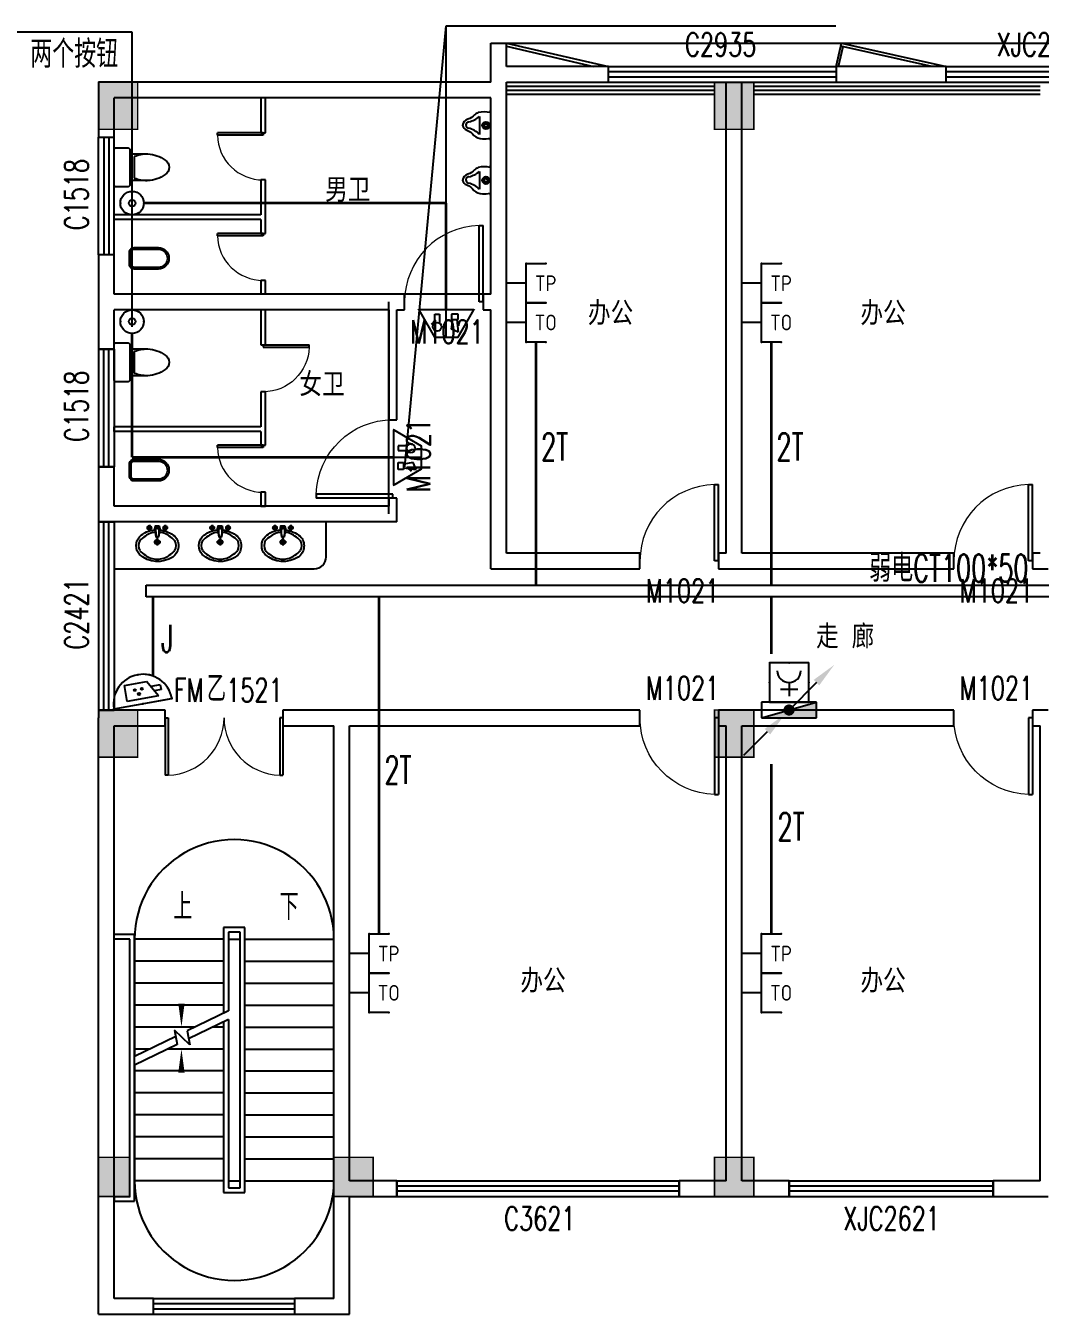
# Model space of a CAD drawing. Extents: x -6243262 to 3079315, y -2914302 to 172723.
# Drawn here: x -5722108 to -5709182, y -785243 to -768822 of the extents above; entities that cross this region are included whole.
import ezdxf
from ezdxf.enums import TextEntityAlignment as Align

# ---------------------------------------------------------------- set-up
doc = ezdxf.new("R2010")
doc.units = 0
doc.header["$LTSCALE"] = 1000
for name, color, linetype in [('0-柱2', 6, 'Continuous'), ('0-柱网', 2, 'Continuous'), ('0-铝板', 32, 'Continuous'), ('CABLETRAY', 4, 'Continuous'), ('DIM-消防', 3, 'Continuous'), ('DOOR_FIRE_TEXT', 7, 'Continuous'), ('EQUIP-安防', 3, 'Continuous'), ('EQUIP-消防', 3, 'Continuous'), ('EQUIP-通讯', 3, 'Continuous'), ('EQUIP_消火栓', 7, 'Continuous'), ('LWIRE', 4, 'Continuous'), ('TEL_TEXT', 7, 'Continuous'), ('WINDOW', 4, 'Continuous'), ('WINDOW_TEXT', 7, 'Continuous'), ('WIRE-通讯', 4, 'Continuous'), ('洁具', 253, 'Continuous')]:
    doc.layers.add(name, color=color, linetype=linetype)
doc.styles.add('-宋体', font='', dxfattribs={"width": 0.8})
doc.styles.add('_TCH_DIM', font='SIMPLEX', dxfattribs={"bigfont": 'GBCBIG'})
doc.styles.add('_TCH_WINDOW', font='SIMPLEX', dxfattribs={"height": 3.5, "bigfont": 'GBCBIG'})
doc.styles.add('_TEL_ATTDEF', font='gbenor', dxfattribs={"bigfont": 'gbcbig'})
doc.styles.add('_TEL_DIM', font='SIMPLEX', dxfattribs={"width": 0.8, "height": 3.5, "bigfont": 'HZTXT'})
doc.styles.get("Standard").update_dxf_attribs({"font": 'gbenor.shx', "bigfont": 'gbcbig.shx'})
doc.styles.get('-宋体').set_extended_font_data('SimSun')

# ---------------------------------------------------------------- blocks, each defined once
blk = doc.blocks.new('1#柱网')
at = {"layer": '0-柱网'}
for points in [[(494005, 93967), (494005, 93367), (494505, 93367), (494505, 93967)], [(501855, 93967), (501855, 93367), (502355, 93367), (502355, 93967)], [(494005, 85967), (494005, 85367), (494505, 85367), (494505, 85967)], [(501855, 85967), (501855, 85367), (502355, 85367), (502355, 85967)], [(494005, 80267), (494005, 79767), (494405, 79767), (494405, 80267)], [(497005, 80267), (497005, 79767), (497505, 79767), (497505, 80267)], [(501855, 80267), (501855, 79767), (502355, 79767), (502355, 80267)]]:
    blk.add_hatch(color=0, dxfattribs=at).paths.add_polyline_path(points)
at = {"layer": '0-柱网', "color": 0, "const_width": 20}
for points in [[(494005, 93967), (494005, 93367), (494505, 93367), (494505, 93967), (494005, 93967)], [(501855, 93967), (501855, 93367), (502355, 93367), (502355, 93967), (501855, 93967)], [(494005, 85967), (494005, 85367), (494505, 85367), (494505, 85967), (494005, 85967)], [(501855, 85967), (501855, 85367), (502355, 85367), (502355, 85967), (501855, 85967)], [(494005, 80267), (494005, 79767), (494405, 79767), (494405, 80267), (494005, 80267)], [(497005, 80267), (497005, 79767), (497505, 79767), (497505, 80267), (497005, 80267)], [(501855, 80267), (501855, 79767), (502355, 79767), (502355, 80267), (501855, 80267)]]:
    blk.add_lwpolyline(points, dxfattribs=at)
blk = doc.blocks.new('A$C22252488')
at = {"layer": '0-铝板', "color": 0}
blk.add_lwpolyline([(1218, 0), (60, 261), (69, 300), (1400, 0)], dxfattribs=at)
at = {"layer": 'WINDOW', "color": 0}
for points in [[(0, 0), (60, 261)], [(31, 0), (90, 254)]]:
    blk.add_lwpolyline(points, dxfattribs=at)
blk = doc.blocks.new('$WINLIB2D$00000001')
at = {"color": 0}
for points in [[(-0.5, 0.5), (-0.5, -0.5)], [(-0.5, 0.5), (0.5, 0.5)], [(0.5, -0.5), (0.5, 0.5)], [(0.5, 0.1667), (-0.5, 0.1667)], [(0.5, -0.1667), (-0.5, -0.1667)], [(-0.5, -0.5), (0.5, -0.5)]]:
    blk.add_lwpolyline(points, dxfattribs=at)
blk = doc.blocks.new('$DorLib2D$00000001')
at = {"color": 0}
for p, q in [((0.45, 0.975), (0.5, 0.975)), ((0.45, 0), (0.45, 0.975)), ((0.5, 0), (0.5, 0.975)), ((0.5, 0), (0.45, 0))]:
    blk.add_line(p, q, dxfattribs=at)
at = {"color": 0, "lineweight": 13}
blk.add_arc((0.475, 0), 0.975, 91.4693, 180, dxfattribs=at)
blk = doc.blocks.new('$DorLib2D$00000002')
at = {"color": 0}
for p, q in [((-0.5, 0), (-0.5, 0.4875)), ((-0.475, 0.4875), (-0.5, 0.4875)), ((-0.475, 0), (-0.475, 0.4875)), ((0.475, 0), (0.475, 0.4875)), ((0.475, 0.4875), (0.5, 0.4875)), ((0.5, 0), (0.5, 0.4875)), ((-0.5, 0), (-0.475, 0)), ((0.5, 0), (0.475, 0))]:
    blk.add_line(p, q, dxfattribs=at)
at = {"color": 0, "lineweight": 13}
for centre, start, end in [((-0.4875, 0), 0, 88.53072), ((0.4875, 0), 91.46928, 180)]:
    blk.add_arc(centre, 0.4875, start, end, dxfattribs=at)
blk = doc.blocks.new('$plan$00003671')
at = {"layer": '洁具', "color": 0}
for p, q in [((-101, 10), (-101, -63)), ((-25, 0), (-32, -39)), ((-25, 0), (25, 0)), ((-25, 0), (-17, -148)), ((25, 0), (17, -148)), ((25, 0), (32, -39)), ((101, 10), (101, -63)), ((-64, -27), (-138, -27)), ((-32, -39), (-17, -148)), ((-24, -20), (24, -20)), ((-17, -138), (17, -138)), ((-17, -148), (17, -148)), ((0, -164), (0, -254)), ((32, -39), (17, -148)), ((138, -27), (64, -27)), ((45, -209), (-45, -209))]:
    blk.add_line(p, q, dxfattribs=at)
blk.add_lwpolyline([(25, 0), (32, -39), (30, -54, -0.144626), (222, -135, -0.454002), (196, -399, -0.337627), (-227, -368, -0.376635), (-227, -140, -0.17218), (-30, -54), (-32, -39), (-25, 0)], format="xyb", close=True, dxfattribs=at)
for centre, radius in [((-101, -27), 25.2), ((-101, -27), 15.1), ((101, -27), 25.2), ((101, -27), 15.1), ((0, -209), 30.2), ((0, -209), 20.2)]:
    blk.add_circle(centre, radius, dxfattribs=at)
for centre, radius, start, end in [((-19, -374), 275, 118.8696, 138.2267), ((-16, -304), 218, 108.3074, 128.6169), ((0, -351), 268, 95.4714, 108.3074), ((-1, -27), 7.25, 80.5252, 279.4748), ((1, -27), 7.25, 260.5252, 99.4748), ((0, -351), 268, 71.6926, 84.5286), ((16, -304), 218, 51.3831, 71.6926), ((19, -374), 275, 41.7733, 61.1304), ((-102, -254), 138, 152.5904, 207.4096), ((-19, -135), 275, 221.7733, 241.1304), ((19, -135), 275, 298.8696, 318.2267), ((102, -254), 138, 332.5904, 27.4096), ((-16, -205), 218, 231.3831, 251.6926), ((0, -158), 268, 251.6926, 288.3074), ((16, -205), 218, 288.3074, 308.6169)]:
    blk.add_arc(centre, radius, start, end, dxfattribs=at)
blk = doc.blocks.new('$plan$00002813')
at = {"layer": '洁具', "color": 0}
blk.add_line((-112, -146), (114, -146), dxfattribs=at)
blk.add_lwpolyline([(-185, 0), (-185, -10), (-164, -10, 0.125587), (-163, -162, 0.087699), (-135, -207, -0.142493), (-79, -292, 0.309604), (0, -360, 0.229829), (59, -308, -0.1358), (128, -215, 0.187963), (170, -108, 0.056569), (165, -10), (185, -10), (185, 0)], format="xyb", close=True, dxfattribs=at)
for radius in [47.3, 34.6, 22.1]:
    blk.add_circle((0, -62), radius, dxfattribs=at)
for centre, radius, start, end in [((-382, -363), 346, 14.0616, 38.7001), ((335, -366), 312, 135.2868, 164.3913), ((-6, -276), 40.9, 183.6565, 351.9398)]:
    blk.add_arc(centre, radius, start, end, dxfattribs=at)
blk = doc.blocks.new('$plan$00002866')
at = {"layer": '洁具', "color": 0}
for points in [[(-366, 138), (-59, 138, -0.388189), (0, 88), (0, -88, -0.388189), (-59, -138), (-366, -138, -0.97895)], [(-58, -116), (-376, -116, -0.936623), (-366, 117), (-58, 117, -0.381636), (-21, 86), (-21, -86, -0.399536)]]:
    blk.add_lwpolyline(points, format="xyb", close=True, dxfattribs=at)
blk.add_lwpolyline([(-306, 117, 0, 0, 0.440649), (-316, 108, 0, 0, 0), (-316, -106, 0, 0, 0.411645), (-307, -115, 1.5, 1.5, 0)], format="xyseb", dxfattribs=at)
blk = doc.blocks.new('$plan$00002826')
at = {"layer": '洁具', "color": 0}
for p, q in [((-200, 170), (-200, -170)), ((-260, -140), (-260, 140))]:
    blk.add_line(p, q, dxfattribs=at)
blk.add_lwpolyline([(-650, 92, 0.537872), (-650, -92, 0.149947), (-430, -170), (-200, -170), (-200, -220, 0.414214), (-170, -250), (-30, -250, 0.414214), (0, -220), (0, 220, 0.414214), (-30, 250), (-170, 250, 0.414214), (-200, 220), (-200, 170), (-430, 170, 0.149947)], format="xyb", close=True, dxfattribs=at)
for centre, start, end in [((-413, -227), 67.4505, 91.4725), ((-413, 227), 268.6339, 292.5495)]:
    blk.add_arc(centre, 398, start, end, dxfattribs=at)
blk = doc.blocks.new('4235234')
at = {"layer": '0-柱2', "color": 8}
for p, q in [((1436641.3, -841137.1), (1436641.3, -840737.1)), ((1436641.3, -840737.1), (1436841.3, -840737.1)), ((1436841.3, -841037.1), (1436841.3, -840737.1)), ((1438141.2, -841037.1), (1436841.3, -841037.1)), ((1438141.2, -841237.1), (1438141.2, -841037.1)), ((1442441.3, -841037.1), (1441041.2, -841037.1)), ((1441041.2, -841037.1), (1441041.2, -841237.1)), ((1442441.3, -841237.1), (1442441.3, -841037.1)), ((1436641.3, -841237.1), (1436641.3, -841137.1)), ((1431641.3, -841237.1), (1431641.3, -841937.1)), ((1436641.3, -841237.1), (1431641.3, -841237.1)), ((1436841.3, -841237.1), (1438141.2, -841237.1)), ((1436841.3, -841337.1), (1436841.3, -841237.1)), ((1436841.3, -844037.1), (1436841.3, -841337.1)), ((1439641.3, -847237.1), (1439641.3, -841237.1)), ((1439641.3, -841237.1), (1439841.3, -841237.1)), ((1439841.3, -847237.1), (1439841.3, -841237.1)), ((1441041.2, -841237.1), (1442441.3, -841237.1)), ((1431841.3, -841937.1), (1431841.3, -841437.1)), ((1436641.3, -841437.1), (1431841.3, -841437.1)), ((1433711.3, -841437.1), (1433711.3, -841882.1)), ((1433771.3, -841437.1), (1433711.3, -841437.1)), ((1433771.3, -841882.1), (1433771.3, -841437.1)), ((1436641.3, -843937.1), (1436641.3, -841437.1)), ((1431641.3, -841937.1), (1431841.3, -841937.1)), ((1433711.3, -841882.1), (1433771.3, -841882.1)), ((1433771.3, -842482.1), (1433711.3, -842482.1)), ((1433711.3, -842482.1), (1433711.3, -842927.1)), ((1433771.3, -842957.1), (1433771.3, -842482.1)), ((1433711.3, -842927.1), (1431841.3, -842927.1)), ((1431841.3, -842987.1), (1431841.3, -842927.1)), ((1433711.3, -842987.1), (1431841.3, -842987.1)), ((1433711.3, -842987.1), (1433711.3, -843162.1)), ((1433771.3, -843162.1), (1433771.3, -842957.1)), ((1433711.3, -843162.1), (1433771.3, -843162.1)), ((1431841.3, -843437.1), (1431641.3, -843437.1)), ((1431641.3, -843437.1), (1431641.3, -844037.1)), ((1431841.3, -843937.1), (1431841.3, -843437.1)), ((1433771.3, -843762.1), (1433711.3, -843762.1)), ((1433711.3, -843762.1), (1433711.3, -843937.1)), ((1433771.3, -843937.1), (1433771.3, -843762.1)), ((1433741.3, -843937.1), (1431841.3, -843937.1)), ((1435341.3, -843937.1), (1433741.3, -843937.1)), ((1435541.3, -843937.1), (1435341.3, -843937.1)), ((1435541.3, -844137.1), (1435541.3, -843937.1)), ((1436541.3, -843937.1), (1435541.3, -843937.1)), ((1436641.3, -843937.1), (1436541.3, -843937.1)), ((1436541.3, -843937.1), (1436541.3, -844137.1)), ((1431641.3, -844037.1), (1431641.3, -844637.1)), ((1433741.3, -844137.1), (1431841.3, -844137.1)), ((1431841.3, -844637.1), (1431841.3, -844137.1)), ((1433711.3, -844137.1), (1433711.3, -844582.1)), ((1433771.3, -844137.1), (1433711.3, -844137.1)), ((1435341.3, -844137.1), (1433741.3, -844137.1)), ((1433771.3, -844582.1), (1433771.3, -844137.1)), ((1435341.3, -846737.1), (1435341.3, -844037.1)), ((1435341.3, -844137.1), (1435341.3, -845537.1)), ((1435441.3, -845537.1), (1435441.3, -844137.1)), ((1435441.3, -844137.1), (1435541.3, -844137.1)), ((1436541.3, -844137.1), (1436641.3, -844137.1)), ((1436641.3, -847437.1), (1436641.3, -844137.1)), ((1436841.3, -847237.1), (1436841.3, -844037.1)), ((1431641.3, -844637.1), (1431841.3, -844637.1)), ((1433711.3, -844582.1), (1433771.3, -844582.1)), ((1433771.3, -845182.1), (1433711.3, -845182.1)), ((1433711.3, -845182.1), (1433711.3, -845627.1)), ((1433771.3, -845657.1), (1433771.3, -845182.1)), ((1433711.3, -845627.1), (1431841.3, -845627.1)), ((1431841.3, -845687.1), (1431841.3, -845627.1)), ((1435341.3, -845537.1), (1435441.3, -845537.1)), ((1435341.3, -846537.1), (1435341.3, -845537.1)), ((1433711.3, -845687.1), (1431841.3, -845687.1)), ((1433711.3, -845687.1), (1433711.3, -845862.1)), ((1433771.3, -845862.1), (1433771.3, -845657.1)), ((1433711.3, -845862.1), (1433771.3, -845862.1)), ((1431841.3, -846137.1), (1431641.3, -846137.1)), ((1431641.3, -846137.1), (1431641.3, -846737.1)), ((1431841.3, -846637.1), (1431841.3, -846137.1)), ((1433771.3, -846462.1), (1433711.3, -846462.1)), ((1433711.3, -846462.1), (1433711.3, -846637.1)), ((1433771.3, -846637.1), (1433771.3, -846462.1)), ((1435441.3, -846537.1), (1435341.3, -846537.1)), ((1435341.3, -846537.1), (1435341.3, -846637.1)), ((1435441.3, -846837.1), (1435441.3, -846537.1)), ((1431641.3, -846737.1), (1431641.3, -846837.1)), ((1435341.3, -846637.1), (1431841.3, -846637.1)), ((1433711.3, -846637.1), (1433771.3, -846637.1)), ((1431641.3, -846837.1), (1431841.3, -846837.1)), ((1435441.3, -846837.1), (1431841.3, -846837.1)), ((1438541.3, -847237.1), (1436841.3, -847237.1)), ((1438541.3, -847437.1), (1438541.3, -847237.1)), ((1439641.3, -847237.1), (1439541.3, -847237.1)), ((1439541.3, -847237.1), (1439541.3, -847437.1)), ((1442541.3, -847237.1), (1439841.3, -847237.1)), ((1442541.3, -847437.1), (1442541.3, -847237.1)), ((1443641.3, -847237.1), (1443541.3, -847237.1)), ((1443541.3, -847237.1), (1443541.3, -847437.1)), ((1436641.3, -847437.1), (1438541.3, -847437.1)), ((1439541.3, -847437.1), (1439741.3, -847437.1)), ((1439741.3, -847437.1), (1442541.3, -847437.1)), ((1443541.3, -847437.1), (1443741.3, -847437.1)), ((1431841.3, -849237.1), (1431641.3, -849237.1)), ((1431641.3, -849237.1), (1431641.3, -849337.1)), ((1432491.3, -849237.1), (1431841.3, -849237.1)), ((1432491.3, -849437.1), (1432491.3, -849237.1)), ((1434741.3, -849237.1), (1433991.3, -849237.1)), ((1433991.3, -849237.1), (1433991.3, -849437.1)), ((1438541.3, -849237.1), (1434741.3, -849237.1)), ((1438541.3, -849437.1), (1438541.3, -849237.1)), ((1439741.3, -849237.1), (1439541.3, -849237.1)), ((1439541.3, -849237.1), (1439541.3, -849437.1)), ((1442541.3, -849237.1), (1439741.3, -849237.1)), ((1442541.3, -849437.1), (1442541.3, -849237.1)), ((1443741.3, -849237.1), (1443541.3, -849237.1)), ((1443541.3, -849237.1), (1443541.3, -849437.1)), ((1431641.3, -856937.1), (1431641.3, -849337.1)), ((1431841.3, -849437.1), (1432491.3, -849437.1)), ((1431841.3, -856737.1), (1431841.3, -849437.1)), ((1433991.3, -849437.1), (1434641.3, -849437.1)), ((1434641.3, -855337.1), (1434641.3, -849437.1)), ((1434841.3, -849437.1), (1438541.3, -849437.1)), ((1434841.3, -855237.1), (1434841.3, -849437.1)), ((1439541.3, -849437.1), (1439641.3, -849437.1)), ((1439641.3, -855237.1), (1439641.3, -849437.1)), ((1439841.3, -849437.1), (1442541.3, -849437.1)), ((1439841.3, -855237.1), (1439841.3, -849437.1)), ((1443541.3, -849437.1), (1443641.3, -849437.1)), ((1443641.3, -855237.1), (1443641.3, -849437.1)), ((1433506.3, -852007.1), (1433236.3, -852007.1)), ((1433236.3, -852007.1), (1433236.3, -853098.8)), ((1433506.3, -855387.1), (1433506.3, -852007.1)), ((1432101.3, -852097.1), (1431841.3, -852097.1)), ((1431841.3, -852157.1), (1431841.3, -852097.1)), ((1432041.3, -852157.1), (1431841.3, -852157.1)), ((1432041.3, -855437.1), (1432041.3, -852157.1)), ((1432101.3, -855497.1), (1432101.3, -852097.1)), ((1432101.3, -852157.1), (1432101.3, -853653.3)), ((1433236.3, -852157.1), (1432101.3, -852157.1)), ((1433446.3, -852067.1), (1433296.3, -852067.1)), ((1433296.3, -852067.1), (1433296.3, -853069.5)), ((1433296.3, -852157.1), (1433296.3, -853069.5)), ((1433296.3, -852157.1), (1433446.3, -852157.1)), ((1433446.3, -855327.1), (1433446.3, -852067.1)), ((1433446.3, -855237.1), (1433446.3, -852157.1)), ((1433506.3, -852157.1), (1434641.3, -852157.1)), ((1434641.3, -855237.1), (1434641.3, -852157.1)), ((1433236.3, -852437.1), (1432101.3, -852437.1)), ((1433506.3, -852437.1), (1434641.3, -852437.1)), ((1433236.3, -852717.1), (1432101.3, -852717.1)), ((1433506.3, -852717.1), (1434641.3, -852717.1)), ((1433236.3, -852997.1), (1432101.3, -852997.1)), ((1433506.3, -852997.1), (1434641.3, -852997.1)), ((1433296.3, -853069.5), (1432769.6, -853326.8)), ((1433296.3, -853180.8), (1432789.4, -853428.4)), ((1433296.3, -853180.8), (1433296.3, -855237.1)), ((1433296.3, -853180.8), (1433296.3, -855327.1)), ((1432871.5, -853277.1), (1432101.3, -853277.1)), ((1432803.8, -853502), (1432610.2, -853315.2)), ((1432610.2, -853315.2), (1432645.9, -853498.5)), ((1432769.6, -853326.8), (1432803.8, -853502)), ((1433236.3, -853277.1), (1433099.3, -853277.1)), ((1433236.3, -853210.1), (1433236.3, -855387.1)), ((1433506.3, -853277.1), (1434641.3, -853277.1)), ((1432626.1, -853396.9), (1432101.3, -853653.3)), ((1432645.9, -853498.5), (1432101.3, -853764.6)), ((1432298.3, -853557.1), (1432101.3, -853557.1)), ((1433236.3, -853557.1), (1432526.1, -853557.1)), ((1433506.3, -853557.1), (1434641.3, -853557.1)), ((1432101.3, -853764.6), (1432101.3, -855237.1)), ((1433236.3, -853837.1), (1432101.3, -853837.1)), ((1433506.3, -853837.1), (1434641.3, -853837.1)), ((1433236.3, -854117.1), (1432101.3, -854117.1)), ((1433506.3, -854117.1), (1434641.3, -854117.1)), ((1433236.3, -854397.1), (1432101.3, -854397.1)), ((1433506.3, -854397.1), (1434641.3, -854397.1)), ((1433236.3, -854677.1), (1432101.3, -854677.1)), ((1433506.3, -854677.1), (1434641.3, -854677.1)), ((1433236.3, -854957.1), (1432101.3, -854957.1)), ((1433506.3, -854957.1), (1434641.3, -854957.1)), ((1433236.3, -855237.1), (1432101.3, -855237.1)), ((1433296.3, -855237.1), (1433446.3, -855237.1)), ((1433506.3, -855237.1), (1434641.3, -855237.1)), ((1435441.3, -855237.1), (1434841.3, -855237.1)), ((1435441.3, -855437.1), (1435441.3, -855237.1)), ((1439641.3, -855237.1), (1439041.3, -855237.1)), ((1439041.3, -855237.1), (1439041.3, -855437.1)), ((1440441.3, -855237.1), (1439841.3, -855237.1)), ((1440441.3, -855437.1), (1440441.3, -855237.1)), ((1443641.3, -855237.1), (1443041.3, -855237.1)), ((1443041.3, -855237.1), (1443041.3, -855437.1)), ((1431841.3, -855437.1), (1432041.3, -855437.1)), ((1431841.3, -855437.1), (1431841.3, -855497.1)), ((1433236.3, -855387.1), (1433506.3, -855387.1)), ((1433296.3, -855327.1), (1433446.3, -855327.1)), ((1434641.3, -856737.1), (1434641.3, -855337.1)), ((1434841.3, -855437.1), (1435441.3, -855437.1)), ((1434841.3, -856937.1), (1434841.3, -855437.1)), ((1439041.3, -855437.1), (1439741.3, -855437.1)), ((1439741.3, -855437.1), (1440441.3, -855437.1)), ((1443041.3, -855437.1), (1443741.3, -855437.1)), ((1431841.3, -855497.1), (1432101.3, -855497.1)), ((1432341.3, -856737.1), (1431841.3, -856737.1)), ((1432341.3, -856937.1), (1432341.3, -856737.1)), ((1434641.3, -856737.1), (1434141.3, -856737.1)), ((1434141.3, -856737.1), (1434141.3, -856937.1)), ((1431641.3, -856937.1), (1432341.3, -856937.1)), ((1434141.3, -856937.1), (1434841.3, -856937.1))]:
    blk.add_line(p, q, dxfattribs=at)
for points in [[(1436841.3, -840737.1), (1472341.3, -840737.1), (1472341.3, -849237.1)], [(1436841.3, -840737.1), (1436841.3, -840737.1), (1438141.1, -841037.1)], [(1436841.3, -840778), (1437950.2, -841037.1)], [(1436841.3, -841237.1), (1439491.3, -841237.1)], [(1436841.3, -841287.1), (1439491.3, -841287.1)], [(1436841.3, -841337.1), (1439491.3, -841337.1)], [(1439991.3, -841237.1), (1443641.3, -841237.1)], [(1439991.3, -841287.1), (1443641.3, -841287.1)], [(1439991.3, -841337.1), (1443641.3, -841337.1)], [(1436841.3, -841387.1), (1439491.3, -841387.1)], [(1439991.3, -841387.1), (1443641.3, -841387.1)]]:
    blk.add_lwpolyline(points, dxfattribs=at)
for points, format in [([(1431841.3, -846837.1), (1431841.3, -847437.1), (1434391.3, -847437.1, 0.4142136), (1434541.3, -847287.1), (1434541.3, -846837.1)], "xyb"), ([(1432698.8, -852017.1, 0, 0, 0), (1432698.8, -853277.1, 0, 80, 0), (1432698.8, -852977.1, 0, 0, 0)], "xyseb"), ([(1434043.8, -852017.1, 0, 0, 0), (1434043.8, -855987.1, 0, 0, 0), (1432698.8, -855987.1, 0, 0, 0), (1432698.8, -853557.1, 0, 80, 0), (1432698.8, -853857.1, 0, 0, 0)], "xyseb")]:
    blk.add_lwpolyline(points, format=format, dxfattribs=at)
for centre, start, end in [((1433371.3, -852157.1), 359.99984, 180.00017), ((1433371.3, -855237.1), 179.99983, 0.00016)]:
    blk.add_arc(centre, 1270, start, end, dxfattribs=at)
ref = blk.add_blockref('$WINLIB2D$00000001', (1439591.2, -841137.1), dxfattribs=dict(at, xscale=-2900, yscale=200, zscale=200, rotation=180))
ref.add_attrib('A', 'C2935', (1439116.2, -840905.9), dxfattribs={"layer": 'WINDOW_TEXT', "color": 8, "height": 297.5, "style": '_TCH_WINDOW', "width": 0.705882})
ref = blk.add_blockref('$WINLIB2D$00000001', (1443741.3, -841137.1), dxfattribs=dict(at, xscale=-2600, yscale=200, zscale=200, rotation=180))
ref.add_attrib('A', 'XJC2635', (1443086.3, -840905.9), dxfattribs={"layer": 'WINDOW_TEXT', "color": 8, "height": 297.5, "style": '_TCH_WINDOW', "width": 0.705882})
for name, p in [('A$C22252488', (1441041.3, -841037.1)), ('1#柱网', (937636.3, -935204.2))]:
    blk.add_blockref(name, p, dxfattribs=at)
for name, p, rotation in [('$plan$00002813', (1436641.3, -841787.1), 269.9999999999999), ('$plan$00002813', (1436641.3, -842487.1), 269.9999999999999), ('$plan$00002866', (1432039, -843479.9), 180), ('$plan$00002866', (1432039, -846179.9), 179.9999999999999), ('$plan$00003671', (1432391.3, -846888), 359.9999999999999), ('$plan$00003671', (1433191.3, -846888), 359.9999999999999), ('$plan$00003671', (1433991.3, -846888), 359.9999999999999)]:
    blk.add_blockref(name, p, dxfattribs=dict(at, rotation=rotation))
ref = blk.add_blockref('$WINLIB2D$00000001', (1431741.3, -842687.1), dxfattribs=dict(at, xscale=1500, yscale=-200, zscale=200, rotation=90))
ref.add_attrib('A', 'C1518', (1431510.2, -843122.1), dxfattribs={"layer": 'WINDOW_TEXT', "color": 8, "height": 297.5, "rotation": 90, "style": '_TCH_WINDOW', "width": 0.705882})
for name, p, xscale, yscale, zscale, rotation in [('$DorLib2D$00000001', (1433741.3, -842182.1), 600, 600, 60, 90), ('$DorLib2D$00000001', (1433741.3, -843462.1), 600, 600, 60, 90), ('$DorLib2D$00000001', (1433741.3, -844882.1), 600, -600, 60, 90), ('$DorLib2D$00000001', (1433741.3, -846162.1), 600, 600, 60, 90), ('$DorLib2D$00000002', (1433241.3, -849337.1), 1500, 1500, 200, 180), ('$WINLIB2D$00000001', (1433241.3, -856837.1), -1800, 200, 200, 180)]:
    blk.add_blockref(name, p, dxfattribs=dict(at, xscale=xscale, yscale=yscale, zscale=zscale, rotation=rotation))
at = {"layer": '0-柱2', "color": 8, "yscale": -1, "rotation": 180}
for p in [(1431841.3, -842320.8), (1431841.3, -844806)]:
    blk.add_blockref('$plan$00002826', p, dxfattribs=at)
at = {"layer": '0-柱2', "color": 8}
ref = blk.add_blockref('$DorLib2D$00000001', (1436041.3, -844037.1), dxfattribs=dict(at, xscale=-1000, yscale=-1000, zscale=200, rotation=180))
ref.add_attrib('A', 'M1021', (1435616.3, -844565.7), dxfattribs={"layer": 'WINDOW_TEXT', "color": 8, "height": 297.5, "style": '_TCH_WINDOW', "width": 0.705882})
ref = blk.add_blockref('$WINLIB2D$00000001', (1431741.3, -845387.1), dxfattribs=dict(at, xscale=-1500, yscale=-200, zscale=200, rotation=90))
ref.add_attrib('A', 'C1518', (1431510.2, -845822.1), dxfattribs={"layer": 'WINDOW_TEXT', "color": 8, "height": 297.5, "rotation": 90, "style": '_TCH_WINDOW', "width": 0.705882})
ref = blk.add_blockref('$DorLib2D$00000001', (1435391.3, -846037.1), dxfattribs=dict(at, xscale=-1000, yscale=1000, zscale=100, rotation=90))
ref.add_attrib('A', 'M1021', (1435869.9, -846462.1), dxfattribs={"layer": 'WINDOW_TEXT', "color": 8, "height": 297.5, "rotation": 90, "style": '_TCH_WINDOW', "width": 0.705882})
ref = blk.add_blockref('$DorLib2D$00000001', (1439041.3, -847337.1), dxfattribs=dict(at, xscale=-1000, yscale=-1000, zscale=200, rotation=180))
ref.add_attrib('A', 'M1021', (1438616.3, -847865.7), dxfattribs={"layer": 'WINDOW_TEXT', "color": 8, "height": 297.5, "style": '_TCH_WINDOW', "width": 0.705882})
ref = blk.add_blockref('$DorLib2D$00000001', (1443041.3, -847337.1), dxfattribs=dict(at, xscale=-1000, yscale=-1000, zscale=200, rotation=180))
ref.add_attrib('A', 'M1021', (1442616.3, -847865.7), dxfattribs={"layer": 'WINDOW_TEXT', "color": 8, "height": 297.5, "style": '_TCH_WINDOW', "width": 0.705882})
ref = blk.add_blockref('$WINLIB2D$00000001', (1431741.3, -848037.1), dxfattribs=dict(at, xscale=-2400, yscale=-200, zscale=200, rotation=90))
ref.add_attrib('A', 'C2421', (1431510.2, -848467.1), dxfattribs={"layer": 'WINDOW_TEXT', "color": 8, "height": 297.5, "rotation": 90, "style": '_TCH_WINDOW', "width": 0.705882})
ref = blk.add_blockref('$DorLib2D$00000001', (1439041.3, -849337.1), dxfattribs=dict(at, xscale=-1000, yscale=1000, zscale=200, rotation=180))
ref.add_attrib('A', 'M1021', (1438616.3, -849105.9), dxfattribs={"layer": 'WINDOW_TEXT', "color": 8, "height": 297.5, "style": '_TCH_WINDOW', "width": 0.705882})
ref = blk.add_blockref('$DorLib2D$00000001', (1443041.3, -849337.1), dxfattribs=dict(at, xscale=-1000, yscale=1000, zscale=200, rotation=180))
ref.add_attrib('A', 'M1021', (1442616.3, -849105.9), dxfattribs={"layer": 'WINDOW_TEXT', "color": 8, "height": 297.5, "style": '_TCH_WINDOW', "width": 0.705882})
ref = blk.add_blockref('$WINLIB2D$00000001', (1437241.3, -855337.1), dxfattribs=dict(at, xscale=-3600, yscale=-200, zscale=200, rotation=180))
ref.add_attrib('A', 'C3621', (1436811.3, -855865.7), dxfattribs={"layer": 'WINDOW_TEXT', "color": 8, "height": 297.5, "style": '_TCH_WINDOW', "width": 0.705882})
ref = blk.add_blockref('$WINLIB2D$00000001', (1441741.3, -855337.1), dxfattribs=dict(at, xscale=-2600, yscale=-200, zscale=200, rotation=180))
ref.add_attrib('A', 'XJC2621', (1441131.3, -855865.7), dxfattribs={"layer": 'WINDOW_TEXT', "color": 8, "height": 297.5, "style": '_TCH_WINDOW', "width": 0.705882})
at = {"layer": '0-柱2', "color": 8, "style": '-宋体', "width": 0.8}
for s, height, p in [('男卫', 264.35, (1434529.9, -842731.3)), ('办公', 264.35, (1437878, -844302.5)), ('办公', 264.35, (1441351.1, -844302.5)), ('女卫', 264.35, (1434202.5, -845209.9)), ('走', 264.3, (1440784.6, -848423.2)), ('廊', 264.3, (1441238.2, -848423.2)), ('办公', 264.35, (1437018.3, -852811)), ('办公', 264.35, (1441351.1, -852811))]:
    blk.add_text(s, height=height, dxfattribs=at).set_placement(p)
at = {"layer": '0-柱2', "color": 7, "style": '_TCH_DIM'}
for s, p in [('上', (1432594.5, -851912.1)), ('下', (1433948.9, -851912.1))]:
    blk.add_text(s, height=337.6, dxfattribs=at).set_placement(p)
at = {"layer": 'DOOR_FIRE_TEXT', "color": 8, "style": '_TCH_WINDOW', "width": 0.705882}
for s, p in [('FM', (1432603.4, -849132.2)), ('1521', (1433269.2, -849132.2))]:
    blk.add_text(s, height=297.5, dxfattribs=at).set_placement(p)
at = {"layer": 'DOOR_FIRE_TEXT', "color": 8, "style": '_TCH_WINDOW'}
blk.add_text('乙', height=337.6, dxfattribs=at).set_placement((1433023.4, -849132.2))
blk = doc.blocks.new('$equip$00001847')
for p, q in [((-0.5, 0.499), (-0.5, 0.999)), ((0.5, 0.999), (0.5, 0.499)), ((0.5, 0.499), (-0.5, 0.499)), ((0, 0.5), (0, 0))]:
    blk.add_line(p, q)
for p in [(-0.5, 0.999), (0.5, 0.999), (-0.5, 0.499), (0.5, 0.499), (0, 0)]:
    blk.add_point(p)
at = {"color": 7, "style": '_TEL_DIM'}
blk.add_attdef('$TEXT$', text='', height=0.4, dxfattribs=at).set_placement((0, 0.999), align=Align.MIDDLE_CENTER)
at = {"color": 7, "style": '_TEL_DIM', "flags": 1}
blk.add_attdef('A', text='', height=0.00002, dxfattribs=at).set_placement((0, 0), align=Align.MIDDLE_CENTER)
blk = doc.blocks.new('$equip$00001867')
for p, q in [((-0.5, 0.499), (-0.5, 0.999)), ((0.5, 0.999), (0.5, 0.499)), ((0.5, 0.499), (-0.5, 0.499)), ((0, 0.5), (0, 0))]:
    blk.add_line(p, q)
for p in [(-0.5, 0.999), (0.5, 0.999), (-0.5, 0.499), (0.5, 0.499), (0, 0)]:
    blk.add_point(p)
at = {"color": 7, "style": '_TEL_DIM'}
blk.add_attdef('$TEXT$', text='', height=0.4, dxfattribs=at).set_placement((0, 0.999), align=Align.MIDDLE_CENTER)
at = {"color": 7, "style": '_TEL_DIM', "flags": 1}
blk.add_attdef('A', text='', height=0.00002, dxfattribs=at).set_placement((0, 0), align=Align.MIDDLE_CENTER)
blk = doc.blocks.new('$equip$00002353')
for p, q in [((0.75, 0), (-0.75, 0)), ((-0.517, -0.393), (-0.517, -0.273)), ((-0.517, -0.273), (-0.341, -0.273)), ((-0.427, -0.123), (0.383, -0.123)), ((-0.427, -0.123), (-0.187, -0.543)), ((0.383, -0.123), (0.383, -0.543)), ((-0.517, -0.393), (-0.273, -0.393)), ((0.383, -0.543), (-0.187, -0.543))]:
    blk.add_line(p, q)
at = {"const_width": 0.04}
for points in [[(-0.75, 0), (-0.779, 0)], [(0.75, 0), (0.779, 0)]]:
    blk.add_lwpolyline(points, dxfattribs=at)
blk.add_lwpolyline([(0.75, 0, -1), (-0.75, 0), (0.75, 0), (0.75, 0, -1), (-0.75, 0, -1.517539)], format="xyb", dxfattribs=at)
for centre, radius in [((0.052, -0.26), 0.03), ((-0.038, -0.38), 0.024), ((0.142, -0.38), 0.024)]:
    blk.add_circle(centre, radius)
blk.add_arc((0, 0), 0.75, 180, 0)
for p in [(-0.75, 0), (0, 0), (0.75, 0), (0, -0.75)]:
    blk.add_point(p)
for points in [[(0.026, -0.245), (0.078, -0.245), (0.022, -0.26), (0.082, -0.26)], [(0.026, -0.275), (0.078, -0.275), (0.022, -0.26), (0.082, -0.26)], [(0.037, -0.234), (0.067, -0.234), (0.026, -0.245), (0.078, -0.245)], [(0.037, -0.286), (0.067, -0.286), (0.026, -0.275), (0.078, -0.275)], [(0.052, -0.23), (0.052, -0.23), (0.037, -0.234), (0.067, -0.234)], [(0.052, -0.29), (0.052, -0.29), (0.037, -0.286), (0.067, -0.286)], [(-0.059, -0.368), (-0.017, -0.368), (-0.062, -0.38), (-0.014, -0.38)], [(-0.059, -0.392), (-0.017, -0.392), (-0.062, -0.38), (-0.014, -0.38)], [(-0.05, -0.359), (-0.026, -0.359), (-0.059, -0.368), (-0.017, -0.368)], [(-0.05, -0.401), (-0.026, -0.401), (-0.059, -0.392), (-0.017, -0.392)], [(-0.038, -0.356), (-0.038, -0.356), (-0.05, -0.359), (-0.026, -0.359)], [(-0.038, -0.404), (-0.038, -0.404), (-0.05, -0.401), (-0.026, -0.401)], [(0.121, -0.368), (0.163, -0.368), (0.118, -0.38), (0.166, -0.38)], [(0.121, -0.392), (0.163, -0.392), (0.118, -0.38), (0.166, -0.38)], [(0.13, -0.359), (0.154, -0.359), (0.121, -0.368), (0.163, -0.368)], [(0.13, -0.401), (0.154, -0.401), (0.121, -0.392), (0.163, -0.392)], [(0.142, -0.356), (0.142, -0.356), (0.13, -0.359), (0.154, -0.359)], [(0.142, -0.404), (0.142, -0.404), (0.13, -0.401), (0.154, -0.401)]]:
    blk.add_solid(points)
at = {"color": 7, "style": '_TEL_DIM', "flags": 1}
blk.add_attdef('A', text='', height=0.00002, dxfattribs=at).set_placement((0, 0), align=Align.MIDDLE_CENTER)
blk = doc.blocks.new('$equip$00002679')
for p, q in [((-0.3, 0.699), (-0.703, 0)), ((0.3, 0.699), (-0.3, 0.699)), ((0.3, 0.699), (-0.3, 0.699)), ((0, 0.699), (0, 0)), ((0.703, 0), (0.3, 0.699)), ((-0.264, 0.249), (-0.304, 0.569)), ((-0.304, 0.569), (-0.128, 0.489)), ((-0.128, 0.489), (-0.168, 0.249)), ((0.174, 0.11), (0.174, 0.338)), ((0.294, 0.338), (0.294, 0.11)), ((-0.703, 0), (0.703, 0)), ((-0.304, 0.249), (-0.304, 0.113)), ((-0.128, 0.249), (-0.304, 0.249)), ((-0.304, 0.113), (-0.128, 0.113)), ((-0.128, 0.113), (-0.128, 0.249)), ((0.294, 0.11), (0.174, 0.11))]:
    blk.add_line(p, q)
at = {"const_width": 0.04}
for points in [[(-0.299, 0.699), (0.301, 0.699), (0.703, 0), (-0.702, 0), (-0.299, 0.699), (0.301, 0.699)], [(-0.3, 0.699), (0.3, 0.699), (0.703, 0), (-0.703, 0), (-0.3, 0.699), (0.3, 0.699)]]:
    blk.add_lwpolyline(points, dxfattribs=at)
blk.add_circle((0.234, 0.43), 0.111)
for p in [(0, 0.699), (-0.501, 0.349), (0.502, 0.349), (0, 0)]:
    blk.add_point(p)
at = {"color": 7, "flags": 1}
for tag, height, p in [('B', 0.4, (0.961, 0.299)), ('A', 0.00002, (0, 0))]:
    blk.add_attdef(tag, text='', height=height, dxfattribs=at).set_placement(p, align=Align.MIDDLE_CENTER)
blk = doc.blocks.new('$equip$00002479')
at = {"const_width": 0.04}
blk.add_lwpolyline([(-0.3, 0, 1), (0.3, 0, 1), (-0.3, 0, 0.942883)], format="xyb", dxfattribs=at)
for radius in [0.3, 0.0841]:
    blk.add_circle((0, 0), radius)
for p in [(-0.3, 0), (0, 0.3), (0.3, 0), (0, -0.3)]:
    blk.add_point(p)
at = {"color": 7, "style": '_TEL_DIM', "flags": 1}
blk.add_attdef('A', text='', height=0.00002, dxfattribs=at).set_placement((0, 0), align=Align.MIDDLE_CENTER)
blk = doc.blocks.new('$equip$00002656')
for p, q in [((-0.5, 1), (-0.5, 0)), ((0.5, 1), (-0.5, 1)), ((0.5, 0), (0.5, 1)), ((-0.219, 0.331), (0.222, 0.331)), ((0, 0.5), (0, 0.15)), ((-0.5, 0), (0.5, 0))]:
    blk.add_line(p, q)
at = {"const_width": 0.04}
blk.add_lwpolyline([(-0.5, 1), (0.5, 1), (0.5, 0), (-0.5, 0), (-0.5, 1), (0.5, 1)], dxfattribs=at)
blk.add_arc((0, 0.8), 0.3, 180, 0)
for p in [(0, 1), (-0.5, 0.5), (0.5, 0.5), (0, 0)]:
    blk.add_point(p)
at = {"color": 7, "flags": 1}
for tag, height, p in [('B', 0.4, (0.762, 0.292)), ('A', 0.00002, (0, 0))]:
    blk.add_attdef(tag, text='', height=height, dxfattribs=at).set_placement(p, align=Align.MIDDLE_CENTER)
blk = doc.blocks.new('$TelecSys$00000079')
for p, q in [((0.7, 0.7), (0, 0)), ((0.104, 0.104), (0.104, 0.104)), ((-0.104, -0.104), (-0.104, -0.104))]:
    blk.add_line(p, q)
at = {"const_width": 0.142}
blk.add_lwpolyline([(-0.071, 0, 1), (0.071, 0, 1)], format="xyb", close=True, dxfattribs=at)
blk.add_solid([(0.63, 0.77), (0.77, 0.63), (1.15, 1.15)])
at = {"width": 0.8, "flags": 9}
blk.add_attdef('A', (0, 0), '', height=0.00002, dxfattribs=at)
blk = doc.blocks.new('$TelecSys$00000081')
for p, q in [((0.104, 0.104), (0.104, 0.104)), ((-0.104, -0.104), (-0.104, -0.104)), ((-1.15, -1.15), (-0.55, -0.55))]:
    blk.add_line(p, q)
at = {"const_width": 0.142}
blk.add_lwpolyline([(0.071, 0, 1), (-0.071, 0, 1)], format="xyb", close=True, dxfattribs=at)
blk.add_solid([(-0.62, -0.48), (-0.48, -0.62), (-0.1, -0.1)])
at = {"width": 0.8, "flags": 9}
blk.add_attdef('A', (0, 0), '', height=0.00002, rotation=180, dxfattribs=at)
blk = doc.blocks.new('$TwtSys$00000434')
for p, q in [((-0.5, 0.5), (-0.5, -0.5)), ((-0.5, -0.5), (0.5, 0.5)), ((0.5, 0.5), (-0.5, 0.5)), ((0.5, -0.5), (0.5, 0.5)), ((-0.5, -0.5), (0.5, -0.5))]:
    blk.add_line(p, q)
blk.add_solid([(0.5, -0.5), (0.5, 0.5), (-0.5, -0.5)])

msp = doc.modelspace()

# ---------------------------------------------------------------- linework, layer by layer
at = {"layer": 'CABLETRAY'}
for p, q in [((-5720572.2, -776101.2), (-5720572.2, -775951.2)), ((-5720572.2, -775951.2), (-5704814.7, -775951.2)), ((-5704814.7, -776101.2), (-5720572.2, -776101.2))]:
    msp.add_line(p, q, dxfattribs=at)
at = {"layer": 'DIM-消防'}
for p, q in [((-5720753.1, -768902.2), (-5726036.1, -768902.2)), ((-5720753.1, -772658.6), (-5720753.1, -768902.2)), ((-5717278.2, -774443.7), (-5716752.7, -768822.4)), ((-5716752.7, -772442.4), (-5716752.7, -768822.4)), ((-5716752.7, -768822.4), (-5711785.1, -768822.4))]:
    msp.add_line(p, q, dxfattribs=at)
at = {"layer": 'WIRE-通讯', "linetype": 'Continuous', "const_width": 35}
for points in [[(-5720603.1, -771082.5), (-5716752.7, -771082.5)], [(-5716752.7, -772442.4), (-5716752.7, -771082.5)], [(-5720753.1, -774323.7), (-5720753.1, -772742.5)], [(-5715607.6, -775951.2), (-5715607.6, -772853.7)], [(-5712607.6, -775951.2), (-5712607.6, -772853.7)], [(-5720753.1, -774323.7), (-5717417.7, -774323.7)], [(-5720488.6, -777108.9), (-5720488.6, -776101.2)], [(-5717607.6, -780396.6), (-5717607.6, -776101.2)], [(-5712607.6, -776830), (-5712607.6, -776101.2)], [(-5712607.6, -780396.6), (-5712607.6, -778230)]]:
    msp.add_lwpolyline(points, dxfattribs=at)

# ---------------------------------------------------------------- block references
msp.add_blockref('4235234', (-7152823.4, 71694.5))
at = {"layer": 'EQUIP-安防', "xscale": 500, "yscale": 500, "zscale": 500}
for p in [(-5720753.1, -771082.5), (-5720753.1, -772592.5)]:
    msp.add_blockref('$equip$00002479', p, dxfattribs=at)
at = {"layer": 'EQUIP-安防', "xscale": 499.9999999999999, "yscale": 499.9999999999999, "zscale": 499.9999999999999, "rotation": 190.3284730272937}
msp.add_blockref('$equip$00002353', (-5720614.9, -777462), dxfattribs=at)
at = {"layer": 'EQUIP-消防', "yscale": 500, "zscale": 500}
for p, xscale, rotation in [((-5716749.7, -772442.4), 500, 180), ((-5717417.7, -774323.8), -500, 270)]:
    msp.add_blockref('$equip$00002679', p, dxfattribs=dict(at, xscale=xscale, rotation=rotation))
at = {"layer": 'EQUIP-消防', "xscale": 500, "yscale": 500, "zscale": 500}
msp.add_blockref('$equip$00002656', (-5712382.4, -777442.5), dxfattribs=at)
at = {"layer": 'EQUIP-通讯'}
ref = msp.add_blockref('$equip$00001867', (-5715982.1, -772103.7), dxfattribs=dict(at, xscale=500, yscale=500, zscale=500, rotation=270))
ref.add_attrib('$TEXT$', 'TP', dxfattribs={"layer": '0', "color": 7, "height": 200, "style": '_TEL_ATTDEF'}).set_placement((-5715482.6, -772103.7), align=Align.MIDDLE_CENTER)
ref = msp.add_blockref('$equip$00001867', (-5712982.1, -772103.7), dxfattribs=dict(at, xscale=500, yscale=500, zscale=500, rotation=270))
ref.add_attrib('$TEXT$', 'TP', dxfattribs={"layer": '0', "color": 7, "height": 200, "style": '_TEL_ATTDEF'}).set_placement((-5712482.6, -772103.7), align=Align.MIDDLE_CENTER)
ref = msp.add_blockref('$equip$00001847', (-5715982.1, -772603.7), dxfattribs=dict(at, xscale=500, yscale=500, zscale=500, rotation=270))
ref.add_attrib('$TEXT$', 'TO', dxfattribs={"layer": '0', "color": 7, "height": 200, "style": '_TEL_ATTDEF'}).set_placement((-5715482.6, -772603.7), align=Align.MIDDLE_CENTER)
ref = msp.add_blockref('$equip$00001847', (-5712982.1, -772603.7), dxfattribs=dict(at, xscale=500, yscale=500, zscale=500, rotation=270))
ref.add_attrib('$TEXT$', 'TO', dxfattribs={"layer": '0', "color": 7, "height": 200, "style": '_TEL_ATTDEF'}).set_placement((-5712482.6, -772603.7), align=Align.MIDDLE_CENTER)
ref = msp.add_blockref('$equip$00001867', (-5717982.1, -780646.6), dxfattribs=dict(at, xscale=500, yscale=500, zscale=500, rotation=270))
ref.add_attrib('$TEXT$', 'TP', dxfattribs={"layer": '0', "color": 7, "height": 200, "style": '_TEL_ATTDEF'}).set_placement((-5717482.6, -780646.6), align=Align.MIDDLE_CENTER)
ref = msp.add_blockref('$equip$00001867', (-5712982.1, -780646.6), dxfattribs=dict(at, xscale=500, yscale=500, zscale=500, rotation=270))
ref.add_attrib('$TEXT$', 'TP', dxfattribs={"layer": '0', "color": 7, "height": 200, "style": '_TEL_ATTDEF'}).set_placement((-5712482.6, -780646.6), align=Align.MIDDLE_CENTER)
ref = msp.add_blockref('$equip$00001847', (-5717982.1, -781146.6), dxfattribs=dict(at, xscale=500, yscale=500, zscale=500, rotation=270))
ref.add_attrib('$TEXT$', 'TO', dxfattribs={"layer": '0', "color": 7, "height": 200, "style": '_TEL_ATTDEF'}).set_placement((-5717482.6, -781146.6), align=Align.MIDDLE_CENTER)
ref = msp.add_blockref('$equip$00001847', (-5712982.1, -781146.6), dxfattribs=dict(at, xscale=500, yscale=500, zscale=500, rotation=270))
ref.add_attrib('$TEXT$', 'TO', dxfattribs={"layer": '0', "color": 7, "height": 200, "style": '_TEL_ATTDEF'}).set_placement((-5712482.6, -781146.6), align=Align.MIDDLE_CENTER)
at = {"layer": 'EQUIP_消火栓', "xscale": 700, "yscale": 200, "zscale": 700}
msp.add_blockref('$TwtSys$00000434', (-5712382.4, -777542.5), dxfattribs=at)
at = {"layer": 'LWIRE', "xscale": 500, "yscale": 500, "zscale": 500}
for name in ['$TelecSys$00000079', '$TelecSys$00000081']:
    msp.add_blockref(name, (-5712382.4, -777542.5), dxfattribs=at)

# ---------------------------------------------------------------- texts
at = {"layer": 'DIM-消防', "color": 7, "style": '_TEL_DIM', "width": 0.8}
msp.add_text('两个按钮', height=350, dxfattribs=at).set_placement((-5722051.1, -769357.2))
at = {"layer": 'TEL_TEXT', "style": '_TEL_DIM'}
for s, width, p in [('2T', 0.64, (-5715542, -774364.3)), ('2T', 0.64, (-5712542, -774364.3)), ('弱电', 0.8, (-5711361.6, -775908.9)), ('CT100*50', 0.64, (-5710801.6, -775908.9)), ('J', 0.64, (-5720382.1, -776807.7)), ('2T', 0.64, (-5717537.7, -778481.4)), ('2T', 0.64, (-5712529, -779204.4))]:
    msp.add_text(s, height=350, dxfattribs=dict(at, width=width)).set_placement(p)

doc.saveas('drawing.dxf')
